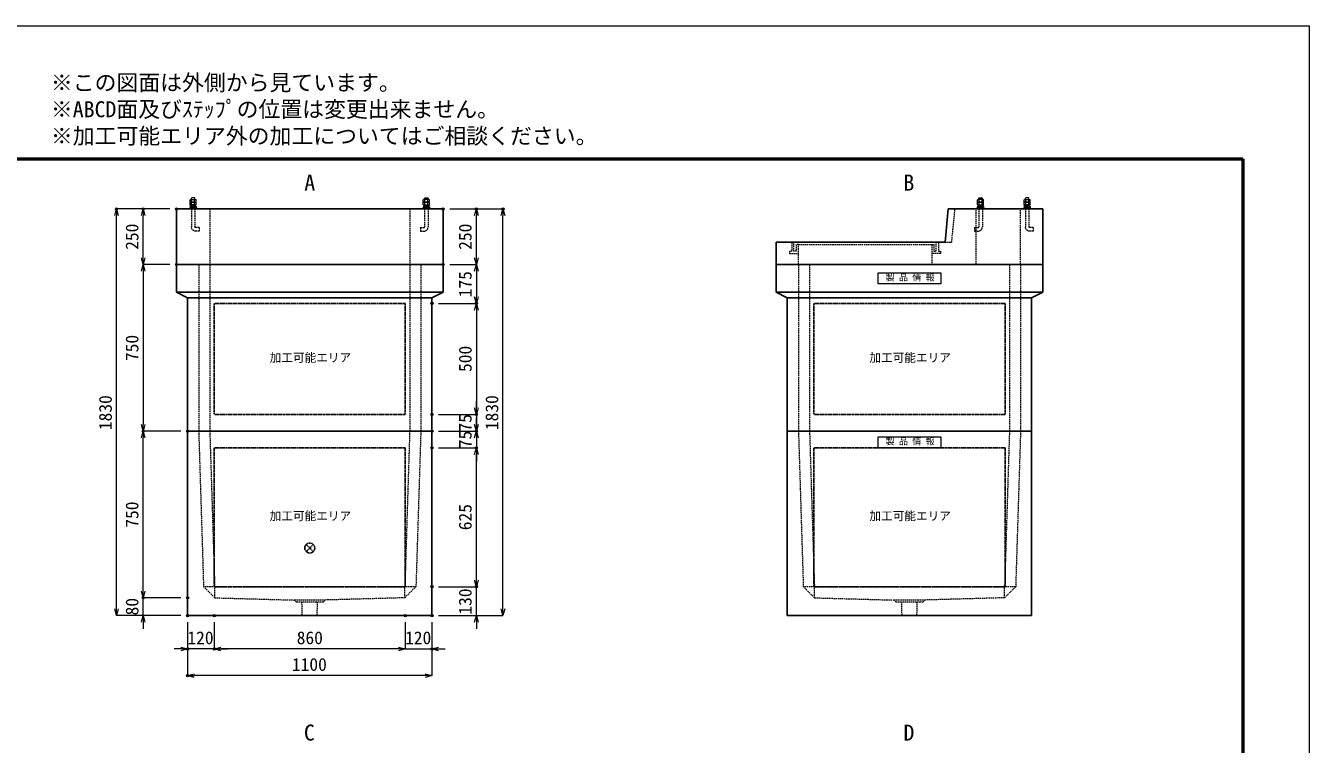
# Model space of a CAD drawing. Units: millimetres, scale not verified. Extents: x -4455 to 4455, y -3150 to 3150.
# Drawn here: x -1324 to 4455, y -84 to 3150 of the extents above; entities that cross this region are included whole.
import ezdxf
from ezdxf.enums import TextEntityAlignment as Align

# ---------------------------------------------------------------- set-up
doc = ezdxf.new("R2010")
doc.units = ezdxf.units.MM
doc.header["$LTSCALE"] = 20
doc.header["$PDMODE"] = 32
doc.header["$PDSIZE"] = 10
doc.linetypes.add('USER1', pattern=[9.525, 6.35, -3.175])
doc.linetypes.add('USER2', pattern=[20, 10, -2, 2, -2, 2, -2])
for name, color, linetype, lineweight in [('0-0_D-TTL', 158, 'Continuous', 20), ('0-1_Defpoints', 7, 'Continuous', 18), ('0-3_D-TTL-TXT', 7, 'Continuous', 13), ('0-5_D-STR-DIM', 3, 'Continuous', 18), ('0-6_0', 7, 'Continuous', 18), ('0-7_D-STR', 7, 'Continuous', 25), ('0-9_D-STR-STR2', 1, 'Continuous', 13), ('0-A_D-STR-STR4', 143, 'USER1', 13), ('0-B_D-STR-STR1', 7, 'USER1', 13), ('0-C_D-STR-STR5', 230, 'USER2', 25)]:
    doc.layers.add(name, color=color, linetype=linetype, lineweight=lineweight)
doc.layers.add('0-4_D-STR-TXT', color=7, linetype='Continuous')
doc.styles.add('ＭＳ ゴシック', font='')
doc.styles.get('ＭＳ ゴシック').set_extended_font_data('MS Gothic')

# ---------------------------------------------------------------- blocks, each defined once
blk = doc.blocks.new('A$C4DE05FD1')
at = {"layer": '0-0_D-TTL', "color": 143, "lineweight": 50}
for p, q in [((4000, 76000), (114800, 76000)), ((114800, 76000), (114800, 4000))]:
    blk.add_line(p, q, dxfattribs=at)
at = {"layer": '0-1_Defpoints', "color": 143}
for p, q in [((0, 84000), (118800, 84000)), ((118800, 84000), (118800, 0))]:
    blk.add_line(p, q, dxfattribs=at)
at = {"layer": '0-3_D-TTL-TXT', "style": 'ＭＳ ゴシック'}
for s, p in [('※この図面は外側から見ています。', (43260.9, 79815.7)), ('※ABCD面及びｽﾃｯﾌﾟの位置は変更出来ません。', (43260.9, 78215.7)), ('※加工可能エリア外の加工についてはご相談ください。', (43260.9, 76615.7))]:
    blk.add_text(s, height=962.2, dxfattribs=at).set_placement(p, align=Align.BOTTOM_LEFT)
blk = doc.blocks.new('_Open30')
at = {"layer": '0-6_0'}
blk.add_line((0, 0), (-20, 0), dxfattribs=at)
blk.add_lwpolyline([(-20, 5.36), (0, 0), (-20, -5.36)], dxfattribs=at)
blk = doc.blocks.new('A$C31CA379A')
at = {"layer": '0-4_D-STR-TXT', "style": 'ＭＳ ゴシック'}
for s, p in [('A', (-326.2, -2190.5)), ('B', (35638.7, -2190.5)), ('C', (-351.4, -35190.9)), ('D', (35638.7, -35190.5))]:
    blk.add_text(s, height=962.2, dxfattribs=at).set_placement(p, align=Align.BOTTOM_LEFT)
blk = doc.blocks.new('A$C7CE826D1')
at = {"layer": '0-7_D-STR'}
for p, q in [((-11000, 0), (11000, 0)), ((-11000, -16600), (-11000, 0)), ((11000, -16600), (11000, 0)), ((-11000, -16600), (11000, -16600))]:
    blk.add_line(p, q, dxfattribs=at)
at = {"layer": '0-7_D-STR', "linetype": 'USER1', "lineweight": 13}
for p, q in [((-10000, 0), (-9560, -14000)), ((-9000, 0), (-8560, -14000)), ((9000, 0), (8560, -14000)), ((10000, 0), (9560, -14000)), ((-8560, -15000), (-9560, -14000)), ((9560, -14000), (-9560, -14000)), ((-8560, -15000), (-8560, -14000)), ((-8560, -15000), (-1400, -15200)), ((8560, -15000), (1400, -15200)), ((8560, -15000), (9560, -14000)), ((8560, -15000), (8560, -14000)), ((-1200, -15380), (-1400, -15200)), ((1400, -15200), (-1400, -15200)), ((1200, -15380), (-1200, -15380)), ((-666, -16600), (-705, -15380)), ((666, -16600), (705, -15380)), ((1200, -15380), (1400, -15200))]:
    blk.add_line(p, q, dxfattribs=at)
at = {"layer": '0-C_D-STR-STR5'}
for p, q in [((8600, -1500), (-8600, -1500)), ((-8600, -1500), (-8600, -14000)), ((8600, -1500), (8600, -14000)), ((8600, -14000), (-8600, -14000))]:
    blk.add_line(p, q, dxfattribs=at)
blk = doc.blocks.new('A$C737D46CD')
at = {"layer": '0-B_D-STR-STR1', "linetype": 'Continuous'}
blk.add_lwpolyline([(-2820, 0), (2820, 0), (2820, -1000), (-2820, -1000)], close=True, dxfattribs=at)
at = {"layer": '0-B_D-STR-STR1', "style": 'ＭＳ ゴシック'}
blk.add_text('製 品 情 報', height=577.3, dxfattribs=at).set_placement((-2149.7, -882.5), align=Align.BOTTOM_LEFT)
blk = doc.blocks.new('A$C531455C1')
at = {"layer": '0-7_D-STR'}
for p, q in [((-11000, 0), (11000, 0)), ((-11000, -16600), (-11000, 0)), ((11000, -16600), (11000, 0)), ((-11000, -16600), (11000, -16600))]:
    blk.add_line(p, q, dxfattribs=at)
at = {"layer": '0-7_D-STR', "linetype": 'USER1', "lineweight": 13}
for p, q in [((-10000, 0), (-9560, -14000)), ((-9000, 0), (-8560, -14000)), ((9000, 0), (8560, -14000)), ((10000, 0), (9560, -14000)), ((-8560, -15000), (-9560, -14000)), ((9560, -14000), (-9560, -14000)), ((-8560, -15000), (-8560, -14000)), ((-8560, -15000), (-1400, -15200)), ((8560, -15000), (1400, -15200)), ((8560, -15000), (9560, -14000)), ((8560, -15000), (8560, -14000)), ((-1200, -15380), (-1400, -15200)), ((1400, -15200), (-1400, -15200)), ((1200, -15380), (-1200, -15380)), ((-666, -16600), (-705, -15380)), ((666, -16600), (705, -15380)), ((1200, -15380), (1400, -15200))]:
    blk.add_line(p, q, dxfattribs=at)
at = {"layer": '0-C_D-STR-STR5'}
for p, q in [((8600, -1500), (8600, -14000)), ((8600, -14000), (-8600, -14000))]:
    blk.add_line(p, q, dxfattribs=at)
blk.add_lwpolyline([(8600, -1500), (-8600, -1500), (-8600, -14000)], dxfattribs=at)
at = {"layer": '0-B_D-STR-STR1'}
blk.add_blockref('A$C737D46CD', (0, -500), dxfattribs=at)
blk = doc.blocks.new('A$C01CF2EB6')
at = {"layer": '0-7_D-STR'}
for p, q in [((12000, 15000), (-12000, 15000)), ((-12000, 12500), (-12000, 15000)), ((12000, 12500), (12000, 15000)), ((-12000, 12500), (-11000, 12000)), ((-12000, 12500), (12000, 12500)), ((-11000, 0), (-11000, 12000)), ((11000, 12000), (-11000, 12000)), ((12000, 12500), (11000, 12000)), ((11000, 0), (11000, 12000)), ((11000, 0), (-11000, 0))]:
    blk.add_line(p, q, dxfattribs=at)
at = {"layer": '0-7_D-STR', "linetype": 'USER1', "lineweight": 13}
for p, q in [((-10000, 15000), (-10000, 0)), ((-9000, 15000), (-9000, 0)), ((9000, 15000), (9000, 0)), ((10000, 15000), (10000, 0))]:
    blk.add_line(p, q, dxfattribs=at)
at = {"layer": '0-C_D-STR-STR5'}
for p, q in [((8600, 11500), (8600, 1500)), ((8600, 1500), (-8600, 1500))]:
    blk.add_line(p, q, dxfattribs=at)
blk.add_lwpolyline([(8600, 11500), (-8600, 11500), (-8600, 1500)], dxfattribs=at)
blk = doc.blocks.new('A$C6AF43266')
at = {"layer": '0-7_D-STR'}
for p, q in [((12000, 15000), (-12000, 15000)), ((-12000, 12500), (-12000, 15000)), ((12000, 12500), (12000, 15000)), ((-12000, 12500), (-11000, 12000)), ((-12000, 12500), (12000, 12500)), ((-11000, 0), (-11000, 12000)), ((11000, 12000), (-11000, 12000)), ((12000, 12500), (11000, 12000)), ((11000, 0), (11000, 12000)), ((11000, 0), (-11000, 0))]:
    blk.add_line(p, q, dxfattribs=at)
at = {"layer": '0-7_D-STR', "linetype": 'USER1', "lineweight": 13}
for p, q in [((-10000, 15000), (-10000, 0)), ((-9000, 15000), (-9000, 0)), ((9000, 15000), (9000, 0)), ((10000, 15000), (10000, 0))]:
    blk.add_line(p, q, dxfattribs=at)
at = {"layer": '0-C_D-STR-STR5'}
for p, q in [((8600, 11500), (8600, 1500)), ((8600, 1500), (-8600, 1500))]:
    blk.add_line(p, q, dxfattribs=at)
blk.add_lwpolyline([(8600, 11500), (-8600, 11500), (-8600, 1500)], dxfattribs=at)
at = {"layer": '0-B_D-STR-STR1'}
blk.add_blockref('A$C737D46CD', (0, 14250), dxfattribs=at)
blk = doc.blocks.new('A$C44C4220A')
at = {"layer": '0-9_D-STR-STR2'}
for p, q in [((-160, -40), (-120, 0)), ((-120, 0), (120, 0)), ((160, -40), (120, 0)), ((-277.1, -167.2), (-230, -140)), ((-277.1, -390), (-277.1, -167.2)), ((-277.1, -417.2), (-230, -390)), ((-277.1, -390), (277.1, -390)), ((-277.1, -640), (-277.1, -417.2)), ((-277.1, -640), (277.1, -640)), ((-270, -777.1), (-270, -817.1)), ((-252.7, -757.3), (-160, -744.8)), ((-250, -757.1), (-20, -744.3)), ((-250, -837.1), (-20, -824.3)), ((-160, -140), (-160, -40)), ((-160, -752.1), (-160, -640)), ((-160, -880.6), (-160, -832.1)), ((-160, -1000), (-160, -930.6)), ((-138.6, -640), (-138.6, -140)), ((-20, -744.3), (-20, -824.3)), ((20, -674.4), (248.9, -687.2)), ((20, -674.4), (20, -754.4)), ((20, -754.4), (248.9, -767.2)), ((138.6, -640), (138.6, -140)), ((160, -140), (160, -40)), ((160, -682.2), (160, -640)), ((160, -880.6), (160, -762.3)), ((160, -780), (248.9, -767.2)), ((160, -1000), (160, -930.6)), ((268.9, -706.8), (268.9, -747.2)), ((277.1, -390), (277.1, -167.2)), ((277.1, -640), (277.1, -417.2))]:
    blk.add_line(p, q, dxfattribs=at)
at = {"layer": '0-9_D-STR-STR2', "linetype": 'USER1'}
for p, q in [((-160, -1000), (-160, -2600)), ((160, -1000), (160, -2600)), ((-540, -2680), (-240, -2680))]:
    blk.add_line(p, q, dxfattribs=at)
at = {"layer": '0-9_D-STR-STR2'}
blk.add_lwpolyline([(-300, -880.6), (300, -880.6), (300, -930.6), (-300, -930.6)], close=True, dxfattribs=at)
for points in [[(277.1, -167.2), (230, -140), (-230, -140)], [(277.1, -417.2), (230, -390), (-230, -390)]]:
    blk.add_lwpolyline(points, dxfattribs=at)
at = {"layer": '0-9_D-STR-STR2', "linetype": 'USER1'}
blk.add_lwpolyline([(-540, -2680), (-540, -3000), (-240, -3000)], dxfattribs=at)
at = {"layer": '0-9_D-STR-STR2'}
for centre, start, end in [((-250, -777.1), 90, 180), ((-250, -817.1), 180, 270), ((248.9, -707.2), 0, 90), ((248.9, -747.2), 270, 0)]:
    blk.add_arc(centre, 20, start, end, dxfattribs=at)
at = {"layer": '0-9_D-STR-STR2', "linetype": 'USER1'}
for radius in [400, 80]:
    blk.add_arc((-240, -2600), radius, 270, 0, dxfattribs=at)
blk = doc.blocks.new('A$C45EB1FDC')
at = {"layer": '0-7_D-STR'}
for p, q in [((3200, 2000), (3482.1, 5000)), ((3482.1, 5000), (12000, 5000)), ((12000, 0), (12000, 5000)), ((-12000, 2000), (3200, 2000)), ((-12000, 0), (-12000, 2000)), ((12000, 0), (-12000, 0))]:
    blk.add_line(p, q, dxfattribs=at)
at = {"layer": '0-7_D-STR', "linetype": 'USER1', "lineweight": 13}
for p, q in [((3800, 2000), (4100, 5000)), ((6000, 0), (6000, 5000)), ((10000, 0), (10000, 5000)), ((-10000, 0), (-10000, 1800)), ((2000, 1800), (2000, 0)), ((3200, 2000), (3800, 2000))]:
    blk.add_line(p, q, dxfattribs=at)
at = {"layer": '0-A_D-STR-STR4'}
for points in [[(-10600, 2000), (-10600, 1200), (-10800, 1200), (-10800, 1000), (-10000, 1000)], [(-10000, 1800), (-10200, 1800), (-10200, 1200), (-10400, 1200), (-10400, 2000)], [(-10000, 1800), (2000, 1800), (2200, 1800)], [(2600, 2000), (2600, 1200), (2800, 1200), (2800, 1000), (2000, 1000)], [(2200, 1800), (2200, 1200), (2400, 1200), (2400, 2000)]]:
    blk.add_lwpolyline(points, dxfattribs=at)
at = {"layer": '0-7_D-STR'}
blk.add_blockref('A$C44C4220A', (6400, 6000), dxfattribs=at)
at = {"layer": '0-7_D-STR', "xscale": -1}
blk.add_blockref('A$C44C4220A', (10600, 6000), dxfattribs=at)
blk = doc.blocks.new('A$C0E896837')
at = {"layer": '0-7_D-STR'}
for p, q in [((-12000, 5000), (12000, 5000)), ((-12000, 5000), (-12000, 0)), ((12000, 5000), (12000, 0)), ((-12000, 0), (12000, 0))]:
    blk.add_line(p, q, dxfattribs=at)
at = {"layer": '0-7_D-STR', "linetype": 'USER1', "lineweight": 13}
for p, q in [((-9000, 5000), (-9000, 0)), ((9000, 5000), (9000, 0))]:
    blk.add_line(p, q, dxfattribs=at)
at = {"layer": '0-7_D-STR', "xscale": -1}
blk.add_blockref('A$C44C4220A', (-10500, 6000), dxfattribs=at)
at = {"layer": '0-7_D-STR'}
blk.add_blockref('A$C44C4220A', (10500, 6000), dxfattribs=at)
blk = doc.blocks.new('A$C1C640AAB')
at = {"layer": '0-C_D-STR-STR5'}
for p, q in [((-318.2, -318.2), (318.2, 318.2)), ((-318.2, 318.2), (318.2, -318.2))]:
    blk.add_line(p, q, dxfattribs=at)
blk.add_circle((0, 0), 450, dxfattribs=at)

msp = doc.modelspace()

# ---------------------------------------------------------------- linework, layer by layer
at = {"layer": '0-1_Defpoints'}
for p in [(-915, 2325), (-795, 2325), (-645, 2325), (555, 2325), (705, 2325), (825, 2325), (-645, 2075), (555, 2075), (505, 1900), (705, 1900), (505, 1400), (505, 1400), (705, 1400), (-795, 1325), (-795, 1325), (-595, 1325), (-595, 1325), (505, 1325), (705, 1325), (505, 1250), (505, 1250), (705, 1250), (705, 1250), (-795, 575), (-595, 575), (505, 625), (705, 625), (-595, 495), (-595, 495), (-475, 495), (385, 495), (505, 495), (505, 495), (505, 495), (-595, 345), (-475, 345), (505, 345), (-595, 225)]:
    msp.add_point(p, dxfattribs=at)
at = {"layer": '0-5_D-STR-DIM'}
for p, q in [((-675, 2325), (-915, 2325)), ((-675, 2325), (-795, 2325)), ((585, 2325), (705, 2325)), ((585, 2325), (825, 2325)), ((-915, 525), (-915, 2295)), ((-795, 2105), (-795, 2295)), ((705, 2105), (705, 2295)), ((825, 525), (825, 2295)), ((-675, 2075), (-795, 2075)), ((-675, 2075), (-795, 2075)), ((-795, 2045), (-795, 1355)), ((585, 2075), (705, 2075)), ((585, 2075), (705, 2075)), ((705, 2045), (705, 1930)), ((535, 1900), (705, 1900)), ((535, 1900), (705, 1900)), ((705, 1870), (705, 1430)), ((705, 1430), (705, 1460)), ((535, 1400), (705, 1400)), ((535, 1400), (705, 1400)), ((705, 1400), (705, 1325)), ((705, 1355), (705, 1385)), ((-625, 1325), (-795, 1325)), ((-625, 1325), (-795, 1325)), ((-795, 605), (-795, 1295)), ((535, 1325), (705, 1325)), ((535, 1325), (705, 1325)), ((705, 1325), (705, 1250)), ((705, 1295), (705, 1265)), ((535, 1250), (705, 1250)), ((535, 1250), (705, 1250)), ((705, 655), (705, 1220)), ((705, 1220), (705, 1190)), ((705, 655), (705, 685)), ((-795, 605), (-795, 635)), ((535, 625), (705, 625)), ((535, 625), (705, 625)), ((705, 495), (705, 625)), ((-625, 575), (-795, 575)), ((-795, 495), (-795, 575)), ((-625, 575), (-795, 575)), ((-625, 495), (-915, 495)), ((-625, 495), (-795, 495)), ((-795, 465), (-795, 435)), ((-595, 465), (-595, 225)), ((-595, 465), (-595, 345)), ((-475, 465), (-475, 345)), ((-475, 465), (-475, 345)), ((385, 465), (385, 345)), ((385, 465), (385, 345)), ((505, 465), (505, 345)), ((505, 465), (505, 225)), ((535, 495), (705, 495)), ((535, 495), (825, 495)), ((705, 465), (705, 435)), ((-625, 345), (-655, 345)), ((-475, 345), (-595, 345)), ((355, 345), (-445, 345)), ((-445, 345), (-415, 345)), ((355, 345), (325, 345)), ((385, 345), (505, 345)), ((535, 345), (565, 345)), ((475, 225), (-565, 225))]:
    msp.add_line(p, q, dxfattribs=at)

# ---------------------------------------------------------------- block references
at = {"layer": '0-0_D-TTL', "xscale": 0.075, "yscale": 0.075}
msp.add_blockref('A$C4DE05FD1', (-4455, -3150), dxfattribs=at)
at = {"layer": '0-4_D-STR-TXT', "xscale": 0.075, "yscale": 0.075}
msp.add_blockref('A$C31CA379A', (-45, 2550), dxfattribs=at)
at = {"layer": '0-5_D-STR-DIM', "xscale": 1.5, "yscale": 1.5}
for p, rotation in [((-915, 2325), 90), ((-795, 2325), 90), ((705, 2325), 90), ((825, 2325), 90), ((-795, 2075), 270), ((705, 2075), 270), ((-795, 2075), 90), ((705, 2075), 90), ((705, 1900), 270), ((705, 1900), 90), ((705, 1400), 270), ((705, 1400), 270), ((-795, 1325), 270), ((705, 1325), 270), ((-795, 1325), 90), ((705, 1325), 90), ((705, 1250), 90), ((705, 1250), 90), ((705, 625), 270), ((705, 625), 270), ((-795, 575), 270), ((-795, 575), 270), ((-915, 495), 270), ((825, 495), 270), ((-795, 495), 90), ((705, 495), 90), ((-475, 345), 180), ((-475, 345), 180), ((505, 345), 180), ((-595, 225), 180)]:
    msp.add_blockref('_Open30', p, dxfattribs=dict(at, rotation=rotation))
for p in [(-595, 345), (385, 345), (385, 345), (505, 225)]:
    msp.add_blockref('_Open30', p, dxfattribs=at)
at = {"layer": '0-7_D-STR', "xscale": 0.05, "yscale": 0.05}
for name, p in [('A$C0E896837', (-45, 2075)), ('A$C45EB1FDC', (2655, 2075)), ('A$C01CF2EB6', (-45, 1325)), ('A$C6AF43266', (2655, 1325)), ('A$C7CE826D1', (-45, 1325)), ('A$C531455C1', (2655, 1325))]:
    msp.add_blockref(name, p, dxfattribs=at)
at = {"layer": '0-C_D-STR-STR5', "xscale": 0.05, "yscale": 0.05}
msp.add_blockref('A$C1C640AAB', (-45, 799), dxfattribs=at)

# ---------------------------------------------------------------- texts
at = {"layer": '0-5_D-STR-DIM', "style": 'ＭＳ ゴシック'}
for s, p in [('250', (-798.89, 2141.19)), ('250', (701.11, 2141.19)), ('175', (701.11, 1927.48)), ('750', (-798.89, 1640.59)), ('500', (701.11, 1591.34)), ('1830', (-918.89, 1329.7)), ('1830', (821.11, 1329.7)), ('75', (701.11, 1323.37)), ('75', (701.11, 1248.37)), ('750', (-798.89, 890.59)), ('625', (701.11, 879.16)), ('130', (701.11, 499.2)), ('80', (-798.9, 495.85))]:
    msp.add_text(s, height=57.77, rotation=90, dxfattribs=at).set_placement(p, align=Align.BOTTOM_LEFT)
for s, p in [('120', (-595.8, 348.89)), ('860', (-103.66, 348.9)), ('120', (384.2, 348.89)), ('1100', (-125.3, 228.89))]:
    msp.add_text(s, height=57.77, dxfattribs=at).set_placement(p, align=Align.BOTTOM_LEFT)
at = {"layer": '0-C_D-STR-STR5', "style": 'ＭＳ ゴシック'}
for p in [(-225.47, 1625), (2474.53, 1625), (-225.47, 912.5), (2474.53, 912.5)]:
    msp.add_text('加工可能エリア', height=38.42, dxfattribs=at).set_placement(p, align=Align.BOTTOM_LEFT)

doc.saveas('drawing.dxf')
